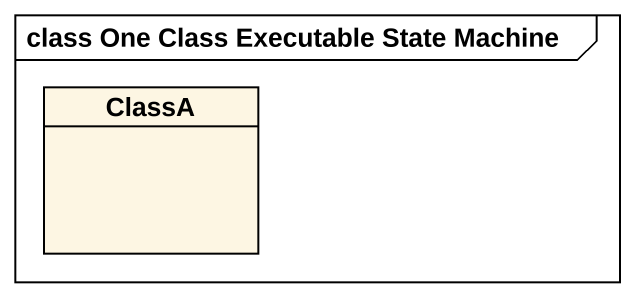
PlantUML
@startuml
mainframe class One Class Executable State Machine
hide circle
hide empty members
class ClassA
@enduml
